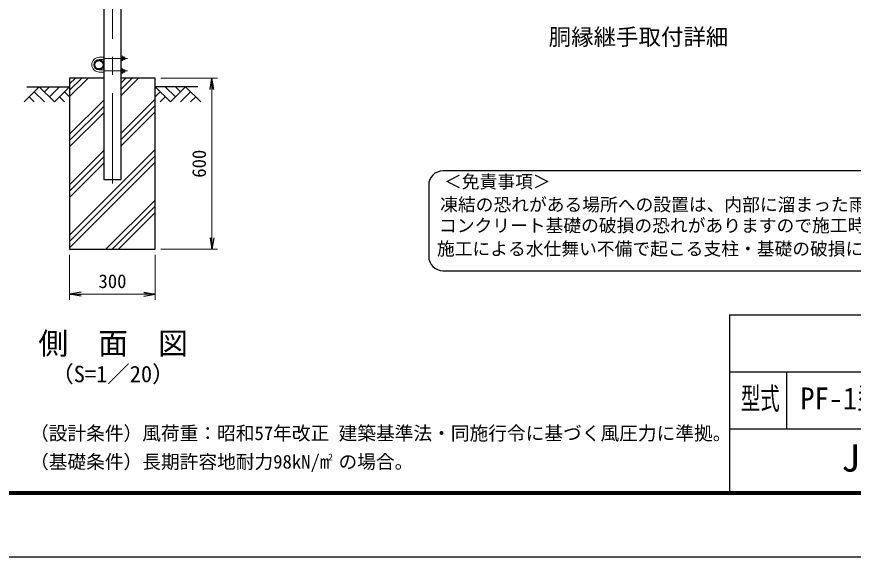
# Model space of a CAD drawing. Units: millimetres, scale not verified. Extents: x -4200 to 4200, y -2970 to 2970.
# Drawn here: x -379 to 2554, y -2970 to -1075 of the extents above; entities that cross this region are included whole.
import ezdxf
from ezdxf.enums import TextEntityAlignment as Align

# ---------------------------------------------------------------- set-up
doc = ezdxf.new("R2010")
doc.units = ezdxf.units.MM
doc.header["$LTSCALE"] = 10
doc.linetypes.add('USER1', pattern=[50.8, 31.75, -6.35, 6.35, -6.35])
for name, color, linetype, lineweight in [('0-0_D-STR1', 1, 'Continuous', 25), ('0-1_D-STR3', 3, 'Continuous', 13), ('0-2_D-BMK', 2, 'USER1', 13), ('0-3_D-STR-DIM', 7, 'Continuous', 13), ('0-6_D-DCR-HCH', 7, 'Continuous', 13), ('0-7_D-STR4', 7, 'Continuous', 25), ('0-8_D-BGD', 7, 'Continuous', 25), ('0-9_D-TTL-TXT', 7, 'Continuous', 25), ('0-C_D-TTL', 7, 'Continuous', 25)]:
    doc.layers.add(name, color=color, linetype=linetype, lineweight=lineweight)
doc.layers.add('0-4_0', color=7, linetype='Continuous')
doc.styles.add('ＭＳ ゴシック', font='')
doc.styles.get('ＭＳ ゴシック').set_extended_font_data('MS Gothic')

# ---------------------------------------------------------------- blocks, each defined once
blk = doc.blocks.new('_Open')
at = {"layer": '0-4_0'}
blk.add_line((-10, 1.667), (0, 0), dxfattribs=at)
blk.add_lwpolyline([(-10, -1.667), (0, 0), (-10, 0)], dxfattribs=at)

msp = doc.modelspace()

# ---------------------------------------------------------------- linework, layer by layer
at = {"layer": '0-0_D-STR1'}
msp.add_lwpolyline([(-73.72, 1726), (-73.72, -1645), (-13.22, -1645), (-13.22, 1726)], dxfattribs=at)
for radius in [17, 14.7]:
    msp.add_circle((-90.72, -1243), radius, dxfattribs=at)
at = {"layer": '0-1_D-STR3'}
for p, q in [((-89.72, -1217), (-73.72, -1217)), ((-89.72, -1225), (-73.72, -1225)), ((-13.22, -1213.5), (-7.42, -1213.5)), ((-7.42, -1217.25), (-13.22, -1217.25)), ((-7.42, -1224.75), (-13.22, -1224.75)), ((-6.72, -1215.08), (-6.72, -1226.65)), ((-6.72, -1217), (-0.92, -1217)), ((-6.72, -1217.7), (-0.22, -1217.7)), ((-6.72, -1224.3), (-0.22, -1224.3)), ((-6.72, -1225), (-0.92, -1225)), ((-0.92, -1217), (0.28, -1218.2)), ((-0.92, -1225), (-0.92, -1217)), ((0.28, -1223.8), (-0.92, -1225)), ((0.28, -1223.8), (0.28, -1218.2)), ((-89.72, -1261), (-73.72, -1261)), ((-13.22, -1272.5), (-13.22, -1257.5)), ((-13.22, -1257.5), (-7.42, -1257.5)), ((-7.42, -1261.25), (-13.22, -1261.25)), ((-6.72, -1270.92), (-6.72, -1259.35)), ((-6.72, -1261), (-0.92, -1261)), ((-0.92, -1261), (0.28, -1262.2)), ((-89.72, -1269), (-73.72, -1269)), ((-7.42, -1268.75), (-13.22, -1268.75)), ((-13.22, -1272.5), (-7.42, -1272.5)), ((-6.72, -1261.7), (-0.22, -1261.7)), ((-6.72, -1268.3), (-0.22, -1268.3)), ((-6.72, -1269), (-0.92, -1269)), ((0.28, -1267.8), (0.28, -1262.2))]:
    msp.add_line(p, q, dxfattribs=at)
for points in [[(-13.22, -1213.5), (-13.22, -1228.5), (-7.42, -1228.5)], [(0.28, -1267.8), (-0.92, -1269), (-0.92, -1261)]]:
    msp.add_lwpolyline(points, dxfattribs=at)
for centre, radius, start, end in [((-89.72, -1243), 26, 90, 270), ((-89.72, -1243), 18, 90, 270), ((-17.12, -1221), 10.39, 338.85295, 21.14705), ((-9.52, -1215.38), 2.81, 318.21899, 41.78101), ((-9.58, -1226.63), 2.86, 319.0514, 40.9486), ((-17.12, -1265), 10.39, 338.85295, 21.14705), ((-9.58, -1259.38), 2.86, 319.0514, 40.9486), ((-9.52, -1270.63), 2.81, 318.21899, 41.78101)]:
    msp.add_arc(centre, radius, start, end, dxfattribs=at)
at = {"layer": '0-2_D-BMK'}
for p, q in [((-43.47, -1660), (-43.47, 1750)), ((-73.72, -1221), (9.87, -1221)), ((-73.72, -1265), (9.87, -1265))]:
    msp.add_line(p, q, dxfattribs=at)
at = {"layer": '0-3_D-STR-DIM'}
for p, q in [((126.53, -1290), (325.54, -1290)), ((305.54, -1850), (305.54, -1330)), ((126.53, -1890), (325.54, -1890)), ((-193.47, -1910), (-193.47, -2067.32)), ((106.53, -1910), (106.53, -2067.32)), ((-153.47, -2047.32), (66.53, -2047.32))]:
    msp.add_line(p, q, dxfattribs=at)
at = {"layer": '0-6_D-DCR-HCH'}
for p, q in [((-193.47, -1354.46), (-129.01, -1290)), ((-193.47, -1332.37), (-151.11, -1290)), ((-193.47, -1310.27), (-173.2, -1290)), ((-13.22, -1350.99), (47.77, -1290)), ((-13.22, -1328.89), (25.67, -1290)), ((-13.22, -1306.79), (3.57, -1290)), ((-299.9, -1320), (-353.11, -1373.21)), ((-299.9, -1320), (-246.68, -1373.21)), ((-282.16, -1337.74), (-264.42, -1320)), ((-264.42, -1355.47), (-228.95, -1320)), ((-246.68, -1373.21), (-193.47, -1320)), ((159.74, -1373.21), (106.53, -1320)), ((177.48, -1355.47), (142, -1320)), ((212.95, -1320), (159.74, -1373.21)), ((195.31, -1337.83), (177.48, -1320)), ((212.95, -1320), (266.16, -1373.21)), ((-317.63, -1337.74), (-282, -1373.21)), ((-211.21, -1337.74), (-193.47, -1355.39)), ((124.27, -1337.74), (106.53, -1355.39)), ((230.69, -1337.74), (195.05, -1373.21)), ((-335.37, -1355.47), (-317.55, -1373.21)), ((-228.95, -1355.47), (-211.13, -1373.21)), ((-193.47, -1487.04), (-73.72, -1367.29)), ((-13.22, -1483.57), (106.53, -1363.82)), ((142, -1355.47), (124.18, -1373.21)), ((248.43, -1355.47), (230.61, -1373.21)), ((-193.47, -1509.14), (-73.72, -1389.39)), ((-13.22, -1505.67), (106.53, -1385.92)), ((-13.22, -1527.77), (106.53, -1408.02)), ((-193.47, -1531.24), (-73.72, -1411.49)), ((-193.47, -1840.6), (106.53, -1540.6)), ((-193.47, -1663.82), (-73.72, -1544.07)), ((-193.47, -1862.7), (106.53, -1562.7)), ((-193.47, -1685.92), (-73.72, -1566.17)), ((-193.47, -1884.79), (106.53, -1584.79)), ((-193.47, -1708.02), (-73.72, -1588.27)), ((-66.1, -1890), (106.53, -1717.37)), ((-44, -1890), (106.53, -1739.47)), ((-21.9, -1890), (106.53, -1761.57))]:
    msp.add_line(p, q, dxfattribs=at)
at = {"layer": '0-7_D-STR4'}
msp.add_line((106.53, -1290), (-13.22, -1290), dxfattribs=at)
msp.add_lwpolyline([(-73.72, -1290), (-193.47, -1290), (-193.47, -1890), (106.53, -1890), (106.53, -1290)], dxfattribs=at)
at = {"layer": '0-8_D-BGD'}
for p, q in [((-343.47, -1320), (-193.47, -1320)), ((256.53, -1320), (106.53, -1320))]:
    msp.add_line(p, q, dxfattribs=at)
at = {"layer": '0-9_D-TTL-TXT', "color": 2}
for p, q in [((3561.16, -1615.26), (1115.61, -1615.26)), ((1065.61, -1665.26), (1065.61, -1915.26)), ((1115.61, -1965.26), (3561.16, -1965.26))]:
    msp.add_line(p, q, dxfattribs=at)
for centre, start, end in [((1115.61, -1665.26), 90, 180), ((1115.61, -1915.26), 180, 270)]:
    msp.add_arc(centre, 50, start, end, dxfattribs=at)
at = {"layer": '0-C_D-TTL'}
for p, q in [((2120, -2120), (2120, -2740)), ((2120, -2120), (3920, -2120)), ((2120, -2320), (3920, -2320)), ((2320, -2320), (2320, -2520)), ((2120, -2520), (3920, -2520))]:
    msp.add_line(p, q, dxfattribs=at)
at = {"layer": '0-C_D-TTL', "color": 2}
msp.add_lwpolyline([(-4200, 2970), (4200, 2970), (4200, -2970), (-4200, -2970)], close=True, dxfattribs=at)
at = {"layer": '0-C_D-TTL'}
for points in [[(-3930, 2750), (3930, 2750), (3930, -2750), (-3930, -2750)], [(-3927.5, 2747.5), (3927.5, 2747.5), (3927.5, -2747.5), (-3927.5, -2747.5)], [(-3925, 2745), (3925, 2745), (3925, -2745), (-3925, -2745)], [(-3922.5, 2742.5), (3922.5, 2742.5), (3922.5, -2742.5), (-3922.5, -2742.5)], [(-3920, 2740), (3920, 2740), (3920, -2740), (-3920, -2740)]]:
    msp.add_lwpolyline(points, close=True, dxfattribs=at)

# ---------------------------------------------------------------- block references
at = {"layer": '0-3_D-STR-DIM', "xscale": 4, "yscale": 4}
for p, rotation in [((305.54, -1290), 90), ((305.54, -1890), 270), ((-193.47, -2047.32), 180)]:
    msp.add_blockref('_Open', p, dxfattribs=dict(at, rotation=rotation))
msp.add_blockref('_Open', (106.53, -2047.32), dxfattribs=at)

# ---------------------------------------------------------------- texts
at = {"layer": '0-3_D-STR-DIM', "style": 'ＭＳ ゴシック'}
msp.add_text('600', height=48.09, rotation=90, dxfattribs=at).set_placement((298.79, -1639.25), align=Align.BOTTOM_LEFT)
msp.add_text('300', height=48.09, dxfattribs=at).set_placement((-92.35, -2040.57), align=Align.BOTTOM_LEFT)
at = {"layer": '0-9_D-TTL-TXT', "style": 'ＭＳ ゴシック'}
for s, height, p in [('胴縁継手取付詳細', 57.7, (1486.39, -1191.65)), ('＜免責事項＞ \u3000\u3000', 45.67, (1119.32, -1689.44)), ('凍結の恐れがある場所への設置は、内部に溜まった雨水等の凍結融解により支柱の破損や', 45.67, (1105.79, -1769.94)), ('コンクリート基礎の破損の恐れがありますので施工時、水仕舞いを行ってください。', 45.67, (1101.68, -1843.36)), ('施工による水仕舞い不備で起こる支柱・基礎の破損について当社は責任を負いかねます。 ', 45.67, (1094.69, -1924.85)), ('側\u3000面\u3000図', 76.98, (-303.37, -2281.61)), ('（S=1／20）', 57.7, (-257.89, -2373.59)), ('（設計条件）風荷重：昭和57年改正 建築基準法・同施行令に基づく風圧力に準拠。', 48.09, (-332.45, -2573.6)), ('JFE 建材株式会社', 96.19, (2512.38, -2698.5)), ('（基礎条件）長期許容地耐力98kN/m の場合。', 48.09, (-332.45, -2673.6)), ('2', 24.05, (713.02, -2637.79))]:
    msp.add_text(s, height=height, dxfattribs=at).set_placement(p, align=Align.BOTTOM_LEFT)
for s, width, p in [('型式', 0.65, (2160.27, -2474.8)), ('PF-1型 H3000', 0.95, (2368.93, -2474.8))]:
    msp.add_text(s, height=76.98, dxfattribs=dict(at, width=width)).set_placement(p, align=Align.BOTTOM_LEFT)

doc.saveas('drawing.dxf')
